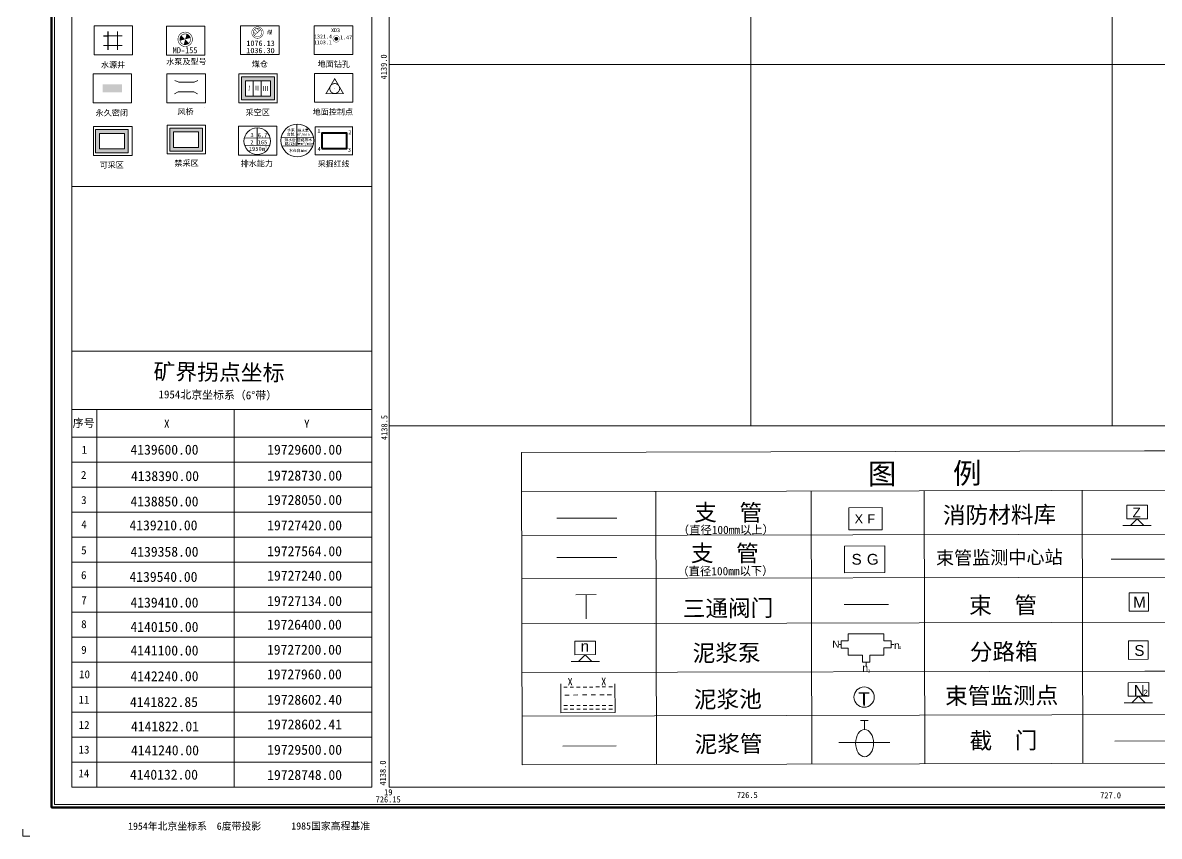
# Model space of a CAD drawing. Header units: inches. Extents: x 19725493 to 19730068, y 4137932 to 4142732.
# Drawn here: x 19725493 to 19727065, y 4137932 to 4139058 of the extents above; entities that cross this region are included whole.
import ezdxf

# ---------------------------------------------------------------- set-up
doc = ezdxf.new("R2010")
doc.units = ezdxf.units.IN
doc.header["$MEASUREMENT"] = 0
doc.layers.get('0').update_dxf_attribs({"lineweight": 0})
for name, color, linetype, lineweight in [('2026年下半年衔接计划', 7, 'Continuous', 0), ('图形修饰', 7, 'Continuous', 0), ('经纬网', 7, 'Continuous', 0), ('防灭火', 7, 'Continuous', 5)]:
    doc.layers.add(name, color=color, linetype=linetype, lineweight=lineweight)
doc.styles.add('仿宋', font='')
doc.styles.add('仿宋_b', font='')
doc.styles.add('宋体', font='')
doc.styles.add('宋体_b', font='')
doc.styles.add('黑体', font='')
doc.styles.get('仿宋').set_extended_font_data('仿宋')
doc.styles.get('仿宋_b').set_extended_font_data('仿宋', bold=True)
doc.styles.get('宋体').set_extended_font_data('宋体')
doc.styles.get('宋体_b').set_extended_font_data('宋体', bold=True)
doc.styles.get('黑体').set_extended_font_data('黑体')

# ---------------------------------------------------------------- blocks, each defined once
blk = doc.blocks.new('永久密闭_1')
blk.add_hatch(color=7).paths.add_polyline_path([(-5.5, 13.3), (5.6, 13.3), (5.6, -13.3), (-5.5, -13.3)], flags=17)
blk = doc.blocks.new('水井')
at = {"color": 0, "const_width": 1.58}
for points in [[(-13.1, 6.6), (13.1, 6.6)], [(-13.1, 6.6), (13.1, 6.6)], [(-6.6, 13.1), (-6.6, -13.1)], [(6.6, 13.1), (6.6, -13.1)], [(-13.1, -6.6), (13.1, -6.6)]]:
    blk.add_lwpolyline(points, dxfattribs=at)
blk = doc.blocks.new('中央水仓水泵')
for points in [[(0, 0), (-5.3, 5.3), (-6.5, 3.8), (-7.2, 1.9), (-7.5, 0), (-7.2, -1.9)], [(0, 0), (-1.9, -7.2), (0, -7.5), (1.9, -7.2), (3.8, -6.5), (5.3, -5.3)], [(1.9, 7.2), (0, 0), (7.2, 1.9), (6.5, 3.8), (5.3, 5.3), (3.8, 6.5)]]:
    blk.add_hatch(color=0).paths.add_polyline_path(points, flags=17)
at = {"color": 0, "const_width": 0.75}
for points in [[(10, 0), (9.7, 2.6), (8.7, 5), (7.1, 7.1), (5, 8.7), (2.6, 9.7), (0, 10), (-2.6, 9.7), (-5, 8.7), (-7.1, 7.1), (-8.7, 5), (-9.7, 2.6), (-10, 0), (-9.7, -2.6), (-8.7, -5), (-7.1, -7.1), (-5, -8.7), (-2.6, -9.7), (0, -10), (2.6, -9.7), (5, -8.7), (7.1, -7.1), (8.7, -5), (9.7, -2.6), (10, 0)], [(7.5, 0), (7.2, 1.9), (6.5, 3.8), (5.3, 5.3), (3.8, 6.5), (1.9, 7.2), (0, 7.5), (-1.9, 7.2), (-3.8, 6.5), (-5.3, 5.3), (-6.5, 3.8), (-7.2, 1.9), (-7.5, 0), (-7.2, -1.9), (-6.5, -3.8), (-5.3, -5.3), (-3.8, -6.5), (-1.9, -7.2), (0, -7.5), (1.9, -7.2), (3.8, -6.5), (5.3, -5.3), (6.5, -3.8), (7.2, -1.9), (7.5, 0)]]:
    blk.add_lwpolyline(points, dxfattribs=at)
blk = doc.blocks.new('控制点')
blk.add_hatch(color=0).paths.add_polyline_path([(0.4, 0), (0.4, 0.1), (0.3, 0.2), (0.3, 0.3), (0.2, 0.3), (0.1, 0.4), (0, 0.4), (-0.1, 0.4), (-0.2, 0.3), (-0.3, 0.3), (-0.3, 0.2), (-0.4, 0.1), (-0.4, 0), (-0.4, -0.1), (-0.3, -0.2), (-0.3, -0.3), (-0.2, -0.3), (-0.1, -0.4), (0, -0.4), (0.1, -0.4), (0.2, -0.3), (0.3, -0.3), (0.3, -0.2), (0.4, -0.1)], flags=17)
at = {"color": 0, "const_width": 1.2}
for points in [[(-12, -7.1), (12, -7.1), (0, 13.6), (-12, -7.1)], [(6.9, 0), (6.6, 1.8), (5.9, 3.4), (4.9, 4.9), (3.4, 5.9), (1.8, 6.6), (0, 6.9), (-1.8, 6.6), (-3.4, 5.9), (-4.9, 4.9), (-5.9, 3.4), (-6.6, 1.8), (-6.9, 0), (-6.6, -1.8), (-5.9, -3.4), (-4.9, -4.9), (-3.4, -5.9), (-1.8, -6.6), (0, -6.9), (1.8, -6.6), (3.4, -5.9), (4.9, -4.9), (5.9, -3.4), (6.6, -1.8), (6.9, 0)]]:
    blk.add_lwpolyline(points, dxfattribs=at)
blk = doc.blocks.new('圆形暗竖井')
at = {"color": 0, "const_width": 0.6}
for points in [[(8, 0), (7.7, 2.1), (6.9, 4), (5.7, 5.7), (4, 6.9), (2.1, 7.7), (0, 8), (-2.1, 7.7), (-4, 6.9), (-5.7, 5.7), (-6.9, 4), (-7.7, 2.1), (-8, 0), (-7.7, -2.1), (-6.9, -4), (-5.7, -5.7), (-4, -6.9), (-2.1, -7.7), (0, -8), (2.1, -7.7), (4, -6.9), (5.7, -5.7), (6.9, -4), (7.7, -2.1), (8, 0)], [(6, 0), (5.8, 1.6), (5.2, 3), (4.2, 4.2), (3, 5.2), (1.6, 5.8), (0, 6), (-1.6, 5.8), (-3, 5.2), (-4.2, 4.2), (-5.2, 3), (-5.8, 1.6), (-6, 0), (-5.8, -1.6), (-5.2, -3), (-4.2, -4.2), (-3, -5.2), (-1.6, -5.8), (0, -6), (1.6, -5.8), (3, -5.2), (4.2, -4.2), (5.2, -3), (5.8, -1.6), (6, 0)], [(-5.6, 0.8), (-2.4, -2.4)], [(-4.2, -4.2), (4.2, 4.2)], [(-4.2, 4.2), (0, 0)], [(-0.8, 5.6), (2.4, 2.4)], [(-0.8, 5.6), (2.4, 2.4)]]:
    blk.add_lwpolyline(points, dxfattribs=at)
blk = doc.blocks.new('见煤钻孔')
blk.add_hatch(color=0).paths.add_polyline_path([(2.7, 0), (2.6, 0.7), (2.3, 1.3), (1.9, 1.9), (1.3, 2.3), (0.7, 2.6), (0, 2.7), (-0.7, 2.6), (-1.3, 2.3), (-1.9, 1.9), (-2.3, 1.3), (-2.6, 0.7), (-2.7, 0), (-2.6, -0.7), (-2.3, -1.3), (-1.9, -1.9), (-1.3, -2.3), (-0.7, -2.6), (0, -2.7), (0.7, -2.6), (1.3, -2.3), (1.9, -1.9), (2.3, -1.3), (2.6, -0.7)], flags=17)
at = {"color": 0, "const_width": 0.399}
blk.add_lwpolyline([(4.7, 0), (4.5, 1.2), (4, 2.3), (3.3, 3.3), (2.3, 4), (1.2, 4.5), (0, 4.7), (-1.2, 4.5), (-2.3, 4), (-3.3, 3.3), (-4, 2.3), (-4.5, 1.2), (-4.7, 0), (-4.5, -1.2), (-4, -2.3), (-3.3, -3.3), (-2.3, -4), (-1.2, -4.5), (0, -4.7), (1.2, -4.5), (2.3, -4), (3.3, -3.3), (4, -2.3), (4.5, -1.2), (4.7, 0)], dxfattribs=at)

msp = doc.modelspace()

# ---------------------------------------------------------------- hatches: boundary and pattern name
at = {"layer": '图形修饰', "true_color": 0xe24c6c}
h = msp.add_hatch(color=13, dxfattribs=at)
h.paths.add_polyline_path([(19725841, 4138982.9), (19725795.8, 4138982.9), (19725795.8, 4138951), (19725841, 4138951)], flags=17)
h.paths.add_polyline_path([(19725801.1, 4138977.6), (19725835.7, 4138977.6), (19725835.7, 4138956.3), (19725801.1, 4138956.3)], flags=0)
at = {"layer": '图形修饰', "true_color": 0x4ed83c}
h = msp.add_hatch(color=93, dxfattribs=at)
h.paths.add_polyline_path([(19725639, 4138909.9), (19725593.8, 4138909.9), (19725593.8, 4138878), (19725639, 4138878)], flags=17)
h.paths.add_polyline_path([(19725599.1, 4138904.6), (19725633.6, 4138904.6), (19725633.6, 4138883.3), (19725599.1, 4138883.3)], flags=0)
at = {"layer": '图形修饰', "true_color": 0xf63737}
h = msp.add_hatch(color=20, dxfattribs=at)
h.paths.add_polyline_path([(19725741.6, 4138912), (19725696.4, 4138912), (19725696.4, 4138880.1), (19725741.6, 4138880.1)], flags=17)
h.paths.add_polyline_path([(19725701.7, 4138906.7), (19725736.2, 4138906.7), (19725736.2, 4138885.4), (19725701.7, 4138885.4)], flags=0)

# ---------------------------------------------------------------- linework, layer by layer
at = {"linetype": 'Continuous', "flags": 128}
msp.add_lwpolyline([(19725560.8, 4139653), (19725975.8, 4139653), (19725975.8, 4138831), (19725560.8, 4138831), (19725560.8, 4139653)], dxfattribs=at)
at = {"layer": '2026年下半年衔接计划', "lineweight": 5, "flags": 128}
msp.add_lwpolyline([(19725949.2, 4138874.9), (19725949.2, 4138913.7), (19725949.4, 4138913.7), (19725897.6, 4138913.7), (19725897.6, 4138874.9), (19725897.6, 4138874.9), (19725949.4, 4138874.9)], dxfattribs=at)
at = {"layer": '2026年下半年衔接计划', "color": 1, "lineweight": 40, "true_color": 0xff0000, "flags": 128}
msp.add_lwpolyline([(19725906.5, 4138884), (19725941.2, 4138884), (19725941.2, 4138905.1), (19725906.5, 4138905.1), (19725906.5, 4138884)], dxfattribs=at)
at = {"layer": '图形修饰', "lineweight": 5}
for p, q in [((19725560.8, 4142500), (19725560.8, 4138000)), ((19725975.8, 4138000), (19725975.8, 4142500)), ((19725560.8, 4138853), (19725560.8, 4139459.5)), ((19725560.8, 4139459.5), (19725560.8, 4138657.5)), ((19725795.8, 4138986.9), (19725795.8, 4138986.9)), ((19725841, 4138982.9), (19725795.8, 4138982.9)), ((19725795.8, 4138982.9), (19725795.8, 4138951)), ((19725801.1, 4138977.6), (19725801.1, 4138956.3)), ((19725835.7, 4138977.6), (19725801.1, 4138977.6)), ((19725811.5, 4138956.3), (19725811.5, 4138977.6)), ((19725822.7, 4138956.3), (19725822.7, 4138977.6)), ((19725835.7, 4138956.3), (19725835.7, 4138977.6)), ((19725841, 4138951), (19725841, 4138982.9)), ((19725791.8, 4138951), (19725791.8, 4138951)), ((19725841, 4138951), (19725795.8, 4138951)), ((19725795.8, 4138947), (19725795.8, 4138947)), ((19725835.7, 4138956.3), (19725801.1, 4138956.3)), ((19725744.7, 4138940.6), (19725744.7, 4138940.6)), ((19725791.4, 4138914.6), (19725791.4, 4138877.1)), ((19725841.4, 4138914.6), (19725791.4, 4138914.6)), ((19725593.8, 4138909.9), (19725593.8, 4138878)), ((19725639, 4138909.9), (19725593.8, 4138909.9)), ((19725599.1, 4138904.6), (19725599.1, 4138883.3)), ((19725633.6, 4138904.6), (19725599.1, 4138904.6)), ((19725633.6, 4138883.3), (19725633.6, 4138904.6)), ((19725639, 4138878), (19725639, 4138909.9)), ((19725741.6, 4138912), (19725696.4, 4138912)), ((19725696.4, 4138912), (19725696.4, 4138880.1)), ((19725701.7, 4138906.7), (19725701.7, 4138885.4)), ((19725736.2, 4138906.7), (19725701.7, 4138906.7)), ((19725736.2, 4138885.4), (19725736.2, 4138906.7)), ((19725741.6, 4138880.1), (19725741.6, 4138912)), ((19725633.6, 4138883.3), (19725599.1, 4138883.3)), ((19725736.2, 4138885.4), (19725701.7, 4138885.4)), ((19725639, 4138878), (19725593.8, 4138878)), ((19725741.6, 4138880.1), (19725696.4, 4138880.1)), ((19725975.8, 4138522.8), (19725560.9, 4138522.8)), ((19725595.4, 4138000), (19725595.4, 4138522.8)), ((19725785.6, 4138522.8), (19725785.6, 4138000)), ((19725975.8, 4138484.1), (19725560.9, 4138484.1)), ((19725975.8, 4138449.5), (19725560.9, 4138449.5)), ((19725975.8, 4138415), (19725560.9, 4138415)), ((19725975.8, 4138380.4), (19725560.9, 4138380.4)), ((19725975.8, 4138345.8), (19725560.9, 4138345.8)), ((19725975.8, 4138311.2), (19725560.9, 4138311.2)), ((19725975.8, 4138276.6), (19725560.9, 4138276.6)), ((19725975.8, 4138242.1), (19725560.9, 4138242.1)), ((19725975.8, 4138207.5), (19725560.9, 4138207.5)), ((19725975.8, 4138172.9), (19725560.9, 4138172.9)), ((19725975.8, 4138138.3), (19725560.9, 4138138.3)), ((19725975.8, 4138103.7), (19725560.9, 4138103.7)), ((19725975.8, 4138069.2), (19725560.9, 4138069.2)), ((19725975.8, 4138034.6), (19725560.9, 4138034.6)), ((19725560.8, 4138000), (19725975.8, 4138000)), ((19725975.8, 4138000), (19725560.9, 4138000)), ((19725999.8, 4138000), (19730000, 4138000))]:
    msp.add_line(p, q, dxfattribs=at)
at = {"layer": '图形修饰', "linetype": 'Continuous', "lineweight": 5}
msp.add_line((19725692.9, 4138468.6), (19725692.9, 4138468.6), dxfattribs=at)
at = {"layer": '图形修饰', "color": 7, "linetype": 'Continuous', "lineweight": 0}
for p in [(19725493, 4137942), (19725503, 4137932)]:
    msp.add_line(p, (19725493, 4137932), dxfattribs=at)
at = {"layer": '图形修饰', "color": 7, "lineweight": 50, "flags": 128}
msp.add_lwpolyline([(19730028, 4137972), (19730028, 4142528), (19725533, 4142528), (19725533, 4137972), (19725533, 4137972), (19730028, 4137972)], dxfattribs=at)
at = {"layer": '图形修饰', "color": 7, "lineweight": 20, "flags": 128}
msp.add_lwpolyline([(19730024, 4137976), (19730024, 4142524), (19730024, 4142524), (19725537, 4142524), (19725537, 4137976), (19730024, 4137976)], dxfattribs=at)
at = {"layer": '图形修饰', "lineweight": 5, "flags": 128}
for points in [[(19725999.8, 4138000), (19725999.8, 4142500)], [(19725644.9, 4139013.6), (19725591.7, 4139013.6), (19725591.7, 4139013.6), (19725591.7, 4139053.5), (19725644.9, 4139053.5), (19725644.9, 4139053.5), (19725644.9, 4139013.6)], [(19725744.9, 4139053), (19725744.9, 4139013.1), (19725691.7, 4139013.1), (19725691.7, 4139013.1), (19725691.7, 4139053), (19725744.9, 4139053)], [(19725794.4, 4139053.6), (19725847.6, 4139053.6), (19725847.6, 4139053.6), (19725847.6, 4139013.7), (19725847.6, 4139013.7), (19725794.4, 4139013.7), (19725794.4, 4139013.7), (19725794.4, 4139053.6)], [(19725896.3, 4139053.6), (19725949.5, 4139053.6), (19725949.5, 4139053.6), (19725949.5, 4139013.7), (19725949.5, 4139013.7), (19725896.3, 4139013.7), (19725896.3, 4139013.7), (19725896.3, 4139053.6)], [(19725643.6, 4138987.1), (19725643.6, 4138947.2), (19725590.4, 4138947.2), (19725590.4, 4138947.2), (19725590.4, 4138987.1), (19725643.6, 4138987.1)], [(19725745.6, 4138947.2), (19725692.4, 4138947.2), (19725692.4, 4138947.2), (19725692.4, 4138987.1), (19725745.6, 4138987.1), (19725745.6, 4138987.1), (19725745.6, 4138947.2)], [(19725845, 4138947), (19725845, 4138986.9), (19725845.2, 4138986.9), (19725792, 4138986.9), (19725792, 4138947), (19725792, 4138947), (19725845.2, 4138947)], [(19725949.5, 4138947.7), (19725949.5, 4138987.6), (19725949.7, 4138987.6), (19725896.5, 4138987.6), (19725896.5, 4138947.7), (19725896.5, 4138947.7), (19725949.7, 4138947.7)], [(19725591, 4138914.2), (19725644.2, 4138914.2), (19725644.2, 4138914.2), (19725644.2, 4138874.3), (19725644.2, 4138874.3), (19725591, 4138874.3), (19725591, 4138874.3), (19725591, 4138914.2)], [(19725745.9, 4138876.4), (19725692.7, 4138876.4), (19725692.7, 4138876.4), (19725692.7, 4138916.3), (19725745.9, 4138916.3), (19725745.9, 4138916.3), (19725745.9, 4138876.4)], [(19725791.4, 4138914.6), (19725844.6, 4138914.6), (19725844.6, 4138914.6), (19725844.6, 4138874.7), (19725844.6, 4138874.7), (19725791.4, 4138874.7), (19725791.4, 4138874.7), (19725791.4, 4138914.6)], [(19725975.8, 4138603.1), (19725560.9, 4138603.1), (19725975.8, 4138603.1), (19725975.8, 4138603.1), (19725975.8, 4138000), (19725975.8, 4138000), (19725560.9, 4138000), (19725560.9, 4138000), (19725560.9, 4138603.1)]]:
    msp.add_lwpolyline(points, dxfattribs=at)
at = {"layer": '图形修饰', "lineweight": 9, "flags": 128}
for points in [[(19725735.4, 4138978.1), (19725730.1, 4138975.4), (19725708.8, 4138975.4), (19725703.5, 4138978.1)], [(19725734.8, 4138959.4), (19725729.5, 4138962.1), (19725708.2, 4138962), (19725702.9, 4138959.4)]]:
    msp.add_lwpolyline(points, dxfattribs=at)
at = {"layer": '图形修饰', "color": 7, "lineweight": 0, "flags": 128}
for points in [[(19725872.3, 4138887.3), (19725872.2, 4138917.5)], [(19725799.5, 4138898.4), (19725835.3, 4138898.2)], [(19725817.3, 4138888.2), (19725817.3, 4138912.4)], [(19725850.5, 4138898.7), (19725894.9, 4138899.6)], [(19725799.9, 4138888.1), (19725834.9, 4138888.3)], [(19725851.6, 4138887.1), (19725894.1, 4138887.4)]]:
    msp.add_lwpolyline(points, dxfattribs=at)
at = {"layer": '图形修饰', "color": 7, "lineweight": 0}
for centre, radius in [((19725872.8, 4138894.9), 22.6), ((19725817.4, 4138894), 18.4)]:
    msp.add_circle(centre, radius, dxfattribs=at)
at = {"layer": '经纬网', "color": 18, "lineweight": 9, "true_color": 0x260000, "flags": 128}
for points in [[(19726500, 4139000), (19726500, 4142500)], [(19727000, 4139000), (19727000, 4142500)], [(19726499.9, 4139000), (19726499.9, 4141500)], [(19726500, 4139000), (19726500, 4140500)], [(19725999.8, 4139000), (19730000, 4139000)]]:
    msp.add_lwpolyline(points, dxfattribs=at)
at = {"layer": '防灭火', "linetype": 'Continuous'}
for p, q in [((19726499.9, 4139000), (19726499.9, 4138500)), ((19727000, 4139000), (19727000, 4138500)), ((19727500.1, 4138500), (19725999.8, 4138500))]:
    msp.add_line(p, q, dxfattribs=at)
at = {"layer": '防灭火', "linetype": 'Continuous', "lineweight": 9}
for p, q in [((19726182.7, 4138463.2), (19726183.7, 4138031.1)), ((19726182.8, 4138408.6), (19727315.7, 4138411.3)), ((19726368.8, 4138409), (19726369.7, 4138031.5)), ((19726583.3, 4138409.6), (19726584.2, 4138032)), ((19726739.8, 4138409.9), (19726740.6, 4138032.4)), ((19726958.4, 4138410.4), (19726959.3, 4138032.9)), ((19726183, 4138348.1), (19727315.8, 4138350.8)), ((19726183.1, 4138288.7), (19727316, 4138291.3)), ((19726183.3, 4138226), (19727316.1, 4138228.7)), ((19726183.6, 4138098.4), (19727316.4, 4138101.1)), ((19726183.7, 4138031.1), (19727316.6, 4138033.8))]:
    msp.add_line(p, q, dxfattribs=at)
at = {"layer": '防灭火', "color": 7, "linetype": 'Continuous', "lineweight": 9}
for p, q in [((19727044.4, 4138465.2), (19727315.5, 4138465.9)), ((19726258.2, 4138266.3), (19726285.9, 4138266.4)), ((19726272.1, 4138266.4), (19726272.2, 4138233.1)), ((19727045.1, 4138160.6), (19727316.3, 4138161.2))]:
    msp.add_line(p, q, dxfattribs=at)
at = {"layer": '防灭火', "color": 1, "linetype": 'Continuous', "lineweight": 9, "true_color": 0xff0000}
for p, q in [((19726635.5, 4138386.7), (19726681.7, 4138386.8)), ((19726635.6, 4138355.9), (19726635.5, 4138386.7)), ((19726681.7, 4138386.8), (19726681.8, 4138356)), ((19726681.8, 4138356), (19726635.6, 4138355.9)), ((19726629.8, 4138333.7), (19726685.2, 4138333.9)), ((19726629.8, 4138296.8), (19726629.8, 4138333.7)), ((19726685.2, 4138333.9), (19726685.3, 4138296.9)), ((19726685.3, 4138296.9), (19726629.8, 4138296.8))]:
    msp.add_line(p, q, dxfattribs=at)
at = {"layer": '防灭火', "color": 36, "linetype": 'Continuous', "lineweight": 9, "true_color": 0x7f3f00}
msp.add_line((19726231.5, 4138372.1), (19726314.7, 4138372.3), dxfattribs=at)
at = {"layer": '防灭火', "color": 3, "linetype": 'Continuous', "lineweight": 9, "true_color": 0x00ff00}
for p, q in [((19727034.3, 4138371.4), (19727025, 4138362.1)), ((19727034.3, 4138371.4), (19727043.6, 4138362.1)), ((19727014.7, 4138362.1), (19727053.9, 4138362.2)), ((19726998.3, 4138315.3), (19727072.2, 4138315.5))]:
    msp.add_line(p, q, dxfattribs=at)
at = {"layer": '防灭火', "color": 5, "linetype": 'Continuous', "lineweight": 9, "true_color": 0x0000ff}
for p, q in [((19726231.6, 4138317.7), (19726314.8, 4138317.9)), ((19726271, 4138183.3), (19726261.7, 4138174.1)), ((19726271, 4138183.3), (19726280.3, 4138174.1)), ((19726251.4, 4138174), (19726290.7, 4138174.1)), ((19726237.4, 4138102.9), (19726237.3, 4138142.9)), ((19726241.2, 4138138.4), (19726246.2, 4138138.5)), ((19726250, 4138138.5), (19726254.9, 4138138.5)), ((19726259, 4138138.5), (19726264, 4138138.5)), ((19726268, 4138138.5), (19726273, 4138138.5)), ((19726276.7, 4138138.5), (19726281.7, 4138138.5)), ((19726285.6, 4138138.6), (19726290.6, 4138138.6)), ((19726294.2, 4138138.6), (19726299.1, 4138138.6)), ((19726303.5, 4138138.6), (19726308.5, 4138138.6)), ((19726312.2, 4138103.1), (19726312.1, 4138143)), ((19726241.5, 4138112.8), (19726246.4, 4138112.8)), ((19726243, 4138127.5), (19726249, 4138127.5)), ((19726250.2, 4138112.8), (19726255.2, 4138112.8)), ((19726254.9, 4138127.5), (19726260.9, 4138127.6)), ((19726259.2, 4138112.8), (19726264.2, 4138112.8)), ((19726267.1, 4138127.6), (19726273.1, 4138127.6)), ((19726268.2, 4138112.8), (19726273.2, 4138112.9)), ((19726276.9, 4138112.9), (19726281.9, 4138112.9)), ((19726279.1, 4138127.6), (19726285.1, 4138127.6)), ((19726285.8, 4138112.9), (19726290.8, 4138112.9)), ((19726291.2, 4138127.6), (19726297.2, 4138127.6)), ((19726294.4, 4138112.9), (19726299.4, 4138112.9)), ((19726301.2, 4138127.7), (19726307.1, 4138127.7)), ((19726303.7, 4138112.9), (19726308.7, 4138112.9)), ((19726237.4, 4138102.9), (19726312.2, 4138103.1)), ((19726241.5, 4138107.7), (19726246.5, 4138107.7)), ((19726250.2, 4138107.7), (19726255.2, 4138107.7)), ((19726259.2, 4138107.7), (19726264.2, 4138107.8)), ((19726268.2, 4138107.8), (19726273.2, 4138107.8)), ((19726277, 4138107.8), (19726282, 4138107.8)), ((19726285.8, 4138107.8), (19726290.8, 4138107.8)), ((19726294.4, 4138107.8), (19726299.4, 4138107.8)), ((19726303.7, 4138107.9), (19726308.7, 4138107.9))]:
    msp.add_line(p, q, dxfattribs=at)
at = {"layer": '防灭火', "color": 200, "linetype": 'Continuous', "lineweight": 9, "true_color": 0xbf00ff}
for p, q in [((19726629.1, 4138252.7), (19726690.5, 4138252.8)), ((19726634.7, 4138212.2), (19726684, 4138212.3)), ((19726634.8, 4138202.4), (19726634.7, 4138212.2)), ((19726684, 4138212.3), (19726684, 4138202.5)), ((19726624.9, 4138197.4), (19726622.2, 4138197.4)), ((19726624.9, 4138202.3), (19726634.8, 4138202.4)), ((19726624.9, 4138192.5), (19726624.9, 4138202.3)), ((19726634.8, 4138192.5), (19726624.9, 4138192.5)), ((19726634.8, 4138182.7), (19726634.8, 4138192.5)), ((19726684, 4138202.5), (19726693.9, 4138202.5)), ((19726693.9, 4138192.7), (19726684.1, 4138192.6)), ((19726684.1, 4138192.6), (19726684.1, 4138182.8)), ((19726693.9, 4138202.5), (19726693.9, 4138192.7)), ((19726693.9, 4138197.6), (19726697.9, 4138197.6)), ((19726654.5, 4138182.7), (19726634.8, 4138182.7)), ((19726654.5, 4138172.9), (19726654.5, 4138182.7)), ((19726684.1, 4138182.8), (19726664.4, 4138182.7)), ((19726664.4, 4138182.7), (19726664.4, 4138172.9)), ((19726664.4, 4138172.9), (19726654.5, 4138172.9)), ((19726659.5, 4138172.9), (19726659.5, 4138167.5)), ((19726651.7, 4138092.4), (19726662.5, 4138092.4)), ((19726657.1, 4138092.4), (19726657.2, 4138079.5)), ((19726621.7, 4138061.7), (19726692.2, 4138061.8))]:
    msp.add_line(p, q, dxfattribs=at)
at = {"layer": '防灭火', "color": 30, "linetype": 'Continuous', "lineweight": 9, "true_color": 0xff7f00}
for p, q in [((19727016.5, 4138116.5), (19727055.7, 4138116.6)), ((19727036.1, 4138125.8), (19727026.8, 4138116.5)), ((19727036.1, 4138125.8), (19727045.4, 4138116.6)), ((19727003.5, 4138063.8), (19727077.4, 4138063.9))]:
    msp.add_line(p, q, dxfattribs=at)
at = {"layer": '防灭火', "color": 2, "linetype": 'Continuous', "lineweight": 9, "true_color": 0xffff00}
msp.add_line((19726239.9, 4138056.9), (19726313.8, 4138057.1), dxfattribs=at)
at = {"layer": '防灭火', "linetype": 'Continuous', "lineweight": 9, "flags": 128}
for points in [[(19726182.7, 4138463.2), (19727044.4, 4138465.2)], [(19727045.1, 4138160.6), (19726183.4, 4138158.6)]]:
    msp.add_lwpolyline(points, dxfattribs=at)
at = {"layer": '防灭火', "color": 3, "linetype": 'Continuous', "lineweight": 9, "true_color": 0x00ff00, "flags": 128}
msp.add_lwpolyline([(19727020, 4138390.1), (19727048.5, 4138390.2), (19727048.5, 4138371.4), (19727020, 4138371.3), (19727020, 4138390.1)], dxfattribs=at)
at = {"layer": '防灭火', "color": 1, "linetype": 'Continuous', "lineweight": 9, "true_color": 0xff0000, "flags": 128}
for points in [[(19727023.3, 4138269), (19727050.2, 4138269.1), (19727050.2, 4138243.6), (19727023.3, 4138243.5), (19727023.3, 4138269)], [(19727022.5, 4138202.3), (19727049.4, 4138202.4), (19727049.4, 4138176.9), (19727022.6, 4138176.8), (19727022.5, 4138202.3)]]:
    msp.add_lwpolyline(points, dxfattribs=at)
at = {"layer": '防灭火', "color": 5, "linetype": 'Continuous', "lineweight": 9, "true_color": 0x0000ff, "flags": 128}
msp.add_lwpolyline([(19726256.7, 4138202.1), (19726285.2, 4138202.1), (19726285.2, 4138183.4), (19726256.8, 4138183.3), (19726256.7, 4138202.1)], dxfattribs=at)
at = {"layer": '防灭火', "color": 30, "linetype": 'Continuous', "lineweight": 9, "true_color": 0xff7f00, "flags": 128}
msp.add_lwpolyline([(19727021.8, 4138144.5), (19727050.3, 4138144.6), (19727050.3, 4138125.8), (19727021.8, 4138125.8), (19727021.8, 4138144.5)], dxfattribs=at)
at = {"layer": '防灭火', "color": 6, "linetype": 'Continuous', "lineweight": 9, "true_color": 0xff00ff, "flags": 128}
msp.add_lwpolyline([(19726670.7, 4138124.6, -1), (19726642.7, 4138124.6, -1), (19726670.7, 4138124.6)], format="xyb", dxfattribs=at)
at = {"layer": '防灭火', "color": 200, "linetype": 'Continuous', "lineweight": 9, "true_color": 0xbf00ff}
msp.add_ellipse((19726657.4, 4138060.9), major_axis=(0, -18.8), ratio=0.658537, dxfattribs=at)

# ---------------------------------------------------------------- block references
at = {"layer": '图形修饰', "color": 7}
for name, p, rotation in [('水井', (19725617.5, 4139033), 0.2291683109335738), ('永久密闭_1', (19725616.9, 4138967.1), 89.99999999555556)]:
    msp.add_blockref(name, p, dxfattribs=dict(at, rotation=rotation))
at = {"layer": '图形修饰'}
msp.add_blockref('中央水仓水泵', (19725717.7, 4139034.9), dxfattribs=at)
for name, p, rotation in [('圆形暗竖井', (19725817.7, 4139044.2), 358.1786111065555), ('见煤钻孔', (19725926.7, 4139035.6), 0.0666028775736552)]:
    msp.add_blockref(name, p, dxfattribs=dict(at, rotation=rotation))
at = {"layer": '图形修饰', "color": 1, "true_color": 0xff0000, "rotation": 359.8400863260305}
msp.add_blockref('控制点', (19725924.5, 4138966.8), dxfattribs=at)

# ---------------------------------------------------------------- texts
at = {"layer": '2026年下半年衔接计划', "color": 7, "style": '宋体_b'}
for s, p in [('1', (19725900.5, 4138905.1)), ('2', (19725943.2, 4138903.5)), ('4', (19725900.8, 4138880.2)), ('3', (19725942.6, 4138879.2))]:
    msp.add_text(s, height=5.61, dxfattribs=at).set_placement(p)
at = {"layer": '2026年下半年衔接计划', "color": 7, "style": '仿宋'}
msp.add_text('采掘红线', height=7.77, rotation=0.3134, dxfattribs=at).set_placement((19725901.3, 4138858.5))
at = {"layer": '图形修饰', "color": 7}
for s, height, rotation, style, p in [('煤', 5.32, 360, '黑体', (19725830.7, 4139041.9)), ('XD3', 5.32, 0.0666, '黑体', (19725919.4, 4139044.8)), ('1.47', 5.32, 0.0667, '黑体', (19725932, 4139034.9)), ('1103.1', 5.32, 0.0667, '黑体', (19725895.6, 4139028)), ('水泵及型号', 7.98, 0.3134, '仿宋', (19725691.5, 4138999.9)), ('水源井', 7.98, 0.3134, '仿宋', (19725601.2, 4138995.5)), ('煤仓', 7.98, 0.3134, '仿宋', (19725809.9, 4138996.7)), ('地面钻孔', 7.98, 359.33, '仿宋', (19725900.8, 4138996.9)), ('Ⅰ', 6.65, 359.4762, '宋体', (19725801.5, 4138964)), ('Ⅱ', 6.65, 359.4762, '宋体', (19725812.3, 4138964.1)), ('Ⅲ', 6.65, 359.4762, '宋体', (19725823.9, 4138963.5)), ('永久密闭', 7.98, 0.3134, '仿宋', (19725593.9, 4138929)), ('风桥', 7.98, 0.3134, '仿宋', (19725707, 4138930.7)), ('采空区', 7.98, 0.3134, '仿宋', (19725801.3, 4138929.8)), ('地面控制点', 7.98, 0.3134, '仿宋', (19725894, 4138930.3)), ('禁采区', 7.98, 0.3134, '仿宋', (19725702.7, 4138859.4)), ('排水能力', 7.98, 0.3134, '仿宋', (19725794.4, 4138858.8)), ('可采区', 7.98, 0.3134, '仿宋', (19725599.3, 4138856.9)), ('矿界拐点坐标  ', 22.13, 359.3833, '宋体', (19725673.8, 4138564.2)), ('1954北京坐标系（6°带）  ', 11.066, 359.3833, '宋体', (19725680.8, 4138538.1)), ('序号  ', 11.07, 359.3833, '宋体', (19725562.1, 4138498.4)), ('X', 11.1, 359.3833, '宋体', (19725688.4, 4138497.4)), ('Y', 11.1, 359.3833, '宋体', (19725882, 4138497.4)), ('1 ', 11.07, 359.3833, '宋体', (19725574.4, 4138461.4)), ('4139600.00', 13.83, 359.9997, '宋体', (19725642, 4138460.1)), ('19729600.00', 13.832, 359.9997, '宋体', (19725831.1, 4138460.1)), ('2', 11.1, 359.3833, '宋体', (19725573.5, 4138426.5)), ('4138390.00', 13.83, 359.9997, '宋体', (19725642.7, 4138423.6)), ('19728730.00', 13.832, 359.9997, '宋体', (19725831.1, 4138424.3)), ('3', 11.1, 359.3833, '宋体', (19725573.7, 4138391.8)), ('4138850.00', 13.83, 359.9997, '宋体', (19725642, 4138388.5)), ('19728050.00', 13.832, 359.9997, '宋体', (19725831.1, 4138390.6)), ('4', 11.1, 359.3833, '宋体', (19725573.9, 4138358.2)), ('4139210.00', 13.83, 359.9997, '宋体', (19725640.6, 4138355.4)), ('19727420.00', 13.832, 359.9997, '宋体', (19725831.1, 4138355.4)), ('5', 11.1, 359.3833, '宋体', (19725573.8, 4138322.3)), ('4139358.00', 13.83, 359.9997, '宋体', (19725642, 4138318.9)), ('19727564.00', 13.832, 359.9997, '宋体', (19725831.1, 4138319.6)), ('6', 11.1, 359.3833, '宋体', (19725573.6, 4138287.9)), ('4139540.00', 13.83, 359.9997, '宋体', (19725640.6, 4138284.1)), ('19727240.00', 13.832, 359.9997, '宋体', (19725831.1, 4138285.8)), ('7', 11.1, 359.3833, '宋体', (19725573.9, 4138253.2)), ('4139410.00', 13.83, 359.9997, '宋体', (19725642, 4138248.6)), ('19727134.00', 13.832, 359.9997, '宋体', (19725831.1, 4138250.7)), ('8', 11.1, 359.3833, '宋体', (19725573.8, 4138220.1)), ('4140150.00', 13.83, 359.9997, '宋体', (19725642, 4138214.9)), ('19726400.00', 13.832, 359.9997, '宋体', (19725830.8, 4138218)), ('9', 11.1, 359.3833, '宋体', (19725573.8, 4138184.5)), ('4141100.00', 13.83, 359.9997, '宋体', (19725642, 4138182.2)), ('19727200.00', 13.832, 359.9997, '宋体', (19725830.8, 4138183.3)), ('10 ', 11.07, 359.3833, '宋体', (19725570.9, 4138150.7)), ('4142240.00', 13.83, 359.9997, '宋体', (19725642, 4138146.6)), ('19727960.00', 13.832, 359.9997, '宋体', (19725830.8, 4138149.2)), ('11', 11.07, 359.3833, '宋体', (19725570.1, 4138115.6)), ('4141822.85', 13.83, 359.9997, '宋体', (19725641.3, 4138110.9)), ('19728602.40', 13.832, 359.9997, '宋体', (19725831.1, 4138114)), ('12 ', 11.07, 359.3833, '宋体', (19725570.3, 4138080.6)), ('4141822.01', 13.83, 359.9997, '宋体', (19725642.7, 4138077.1)), ('19728602.41', 13.832, 359.9997, '宋体', (19725831.1, 4138079.9)), ('13 ', 11.07, 359.3833, '宋体', (19725570.2, 4138046.5)), ('4141240.00', 13.83, 359.9997, '宋体', (19725642.7, 4138044.1)), ('19729500.00', 13.832, 359.9997, '宋体', (19725831.1, 4138044.8)), ('14', 11.07, 359.3833, '宋体', (19725570, 4138013.6)), ('4140132.00', 13.83, 359.9997, '宋体', (19725641.3, 4138010.4)), ('19728748.00', 13.832, 359.9997, '宋体', (19725831.1, 4138010))]:
    msp.add_text(s, height=height, rotation=rotation, dxfattribs=dict(at, style=style)).set_placement(p)
at = {"layer": '图形修饰', "color": 1, "true_color": 0xff0000, "style": '黑体'}
msp.add_text('1321.4', height=5.32, rotation=0.0667, dxfattribs=at).set_placement((19725895.8, 4139036.1))
at = {"layer": '图形修饰', "style": '黑体'}
for s, p in [('1076.13', (19725802.3, 4139025.7)), ('1036.30', (19725802.2, 4139015.7))]:
    msp.add_text(s, height=7.5, rotation=360, dxfattribs=at).set_placement(p)
at = {"layer": '图形修饰', "color": 7, "style": '宋体', "width": 0.969697}
msp.add_text('MD-155', height=8.25, dxfattribs=at).set_placement((19725700.4, 4139015.7))
at = {"layer": '图形修饰', "color": 7}
for s, height, style, p in [('3', 5.76, '宋体_b', (19725808, 4138899.6)), ('6.7', 5.76, '宋体_b', (19725817.9, 4138899.4)), ('排水管', 3.75, '仿宋_b', (19725854.8, 4138894.1)), ('台数', 3.75, '仿宋_b', (19725858.4, 4138901.6)), ('水泵', 3.75, '仿宋_b', (19725858.8, 4138907.6)), ('m³/min', 3.75, '宋体_b', (19725872.8, 4138901.4)), ('排水量', 3.75, '仿宋_b', (19725872.8, 4138907)), ('2', 5.76, '宋体_b', (19725807.7, 4138889.4)), ('165', 5.76, '宋体_b', (19725817.8, 4138889.5)), ('路(趟)', 3.75, '仿宋_b', (19725855.5, 4138888.4)), ('管路排水', 3.75, '仿宋_b', (19725872.3, 4138893.9)), ('量m³/min', 3.75, '仿宋_b', (19725872.4, 4138888.7)), ('1954年北京坐标系  6度带投影', 10, '黑体', (19725638.7, 4137941)), ('1985国家高程基准', 10, '黑体', (19725864.5, 4137941.3))]:
    msp.add_text(s, height=height, dxfattribs=dict(at, style=style)).set_placement(p)
at = {"layer": '图形修饰', "color": 7, "insert": (19725818, 4138883.6), "char_height": 5.76, "width": 35.399, "attachment_point": 5, "style": '宋体_b'}
msp.add_mtext('\\A1;1950m{\\H0.5x;\\S3^ ;}', dxfattribs=at)
at = {"layer": '图形修饰', "insert": (19725874, 4138880.9), "char_height": 3.75, "width": 39.504, "attachment_point": 5, "style": '宋体_b'}
msp.add_mtext('\\A1;水仓容量m{\\H0.5x;\\S3^ ;}', dxfattribs=at)
at = {"layer": '经纬网', "color": 7, "style": '宋体'}
for s, p in [('4139.0', (19725996.6, 4138979.4)), ('4138.5', (19725997.4, 4138480.3)), ('4138.0', (19725995.3, 4138002.2))]:
    msp.add_text(s, height=8.5, rotation=90, dxfattribs=at).set_placement(p)
for s, p in [('726.15', (19725981.1, 4137978.8)), ('19', (19725992.8, 4137988.7)), ('726.5', (19726480.7, 4137984.9)), ('727.0', (19726983.1, 4137984.4))]:
    msp.add_text(s, height=8.5, dxfattribs=at).set_placement(p)
at = {"layer": '防灭火', "color": 7, "style": '宋体'}
for s, height, rotation, p in [('支  管', 22.96, 359.8794, (19726421.7, 4138368.6)), ('消防材料库', 22.96, 0.456, (19726765.8, 4138364.9)), ('（直径100mm以上）', 11.478, 0.4366, (19726399.1, 4138349.8)), ('支  管', 22.96, 359.8794, (19726417.1, 4138312.3)), ('束管监测中心站', 18.36, 0.456, (19726756.1, 4138308)), ('（直径100mm以下）', 11.478, 0.4366, (19726398.4, 4138292.7)), ('三通阀门', 22.96, 0.456, (19726405.9, 4138235.7)), ('束  管', 22.96, 0.456, (19726802.1, 4138239.8)), ('泥浆泵', 22.96, 0.456, (19726419.6, 4138174)), ('分路箱', 22.96, 0.456, (19726803, 4138175.7)), ('泥浆池', 22.96, 0.456, (19726421.3, 4138109.8)), ('束管监测点', 22.96, 0.456, (19726768.8, 4138114.6)), ('泥浆管', 22.96, 0.456, (19726422.3, 4138048)), ('截  门', 22.96, 0.456, (19726802.6, 4138052.7))]:
    msp.add_text(s, height=height, rotation=rotation, dxfattribs=at).set_placement(p)
at = {"layer": '防灭火', "color": 5, "true_color": 0x0000ff, "style": '宋体'}
for p in [(19726246.7, 4138140.7), (19726293.1, 4138141)]:
    msp.add_text('X', height=10.3, rotation=0.9575, dxfattribs=at).set_placement(p)
at = {"layer": '防灭火', "color": 2, "true_color": 0xffff00, "insert": (19726661.8, 4138447.9), "char_height": 28.829, "width": 264.921, "attachment_point": 1, "rotation": 0.4139, "style": '宋体'}
msp.add_mtext('\\pxsm0.96,ql;\\C7;图\\C256;\\f宋体|b0|i0;\\C7;    例\\f宋体|b0|i0;\\C256;\\P', dxfattribs=at)
at = {"layer": '防灭火', "attachment_point": 1, "rotation": 0.1349, "style": '宋体'}
for s, insert, char_height, width in [('\\pxsm0.9224;\\f宋体|b0|i0;\\fArial|b0|i0;\\C5;Z\\f宋体|b0|i0;\\C256;\\P\\f宋体|b0|i0;\\P', (19727028, 4138386.9), 13.472, 13.593), ('\\pxsm0.9224;\\f宋体|b0|i0;\\fArial|b0|i0;X\\f宋体|b0|i0;\\P\\f宋体|b0|i0;\\P', (19726643.6, 4138377.5), 12.474, 12.586), ('\\pxsm0.9224;\\f宋体|b0|i0;\\fArial|b0|i0;F\\f宋体|b0|i0;\\P\\f宋体|b0|i0;\\P', (19726661.2, 4138377.5), 12.474, 12.586), ('\\pxsm0.9224;\\f宋体|b0|i0;\\fArial|b0|i0;\\C1;S\\f宋体|b0|i0;\\C256;\\P\\f宋体|b0|i0;\\P', (19726639.4, 4138322.8), 14.969, 15.104), ('\\pxsm0.9224;\\f宋体|b0|i0;\\fArial|b0|i0;\\C1;G\\f宋体|b0|i0;\\C256;\\P\\f宋体|b0|i0;\\P', (19726660.5, 4138322.8), 14.969, 16.267), ('\\pxsm0.9224;\\f宋体|b0|i0;\\fArial|b0|i0;\\C5;n\\f宋体|b0|i0;\\C256;\\P\\f宋体|b0|i0;\\P', (19726264.7, 4138202.5), 14.969, 15.104), ('\\pxsm0.9224;\\f宋体|b0|i0;\\fArial|b0|i0;\\C200;N\\C256;\\f宋体|b0|i0;\\P\\f宋体|b0|i0;\\P', (19726612.6, 4138202.9), 9.979, 10.069), ('\\pxsm0.9224;\\f宋体|b0|i0;\\fArial|b0|i0;\\C200;n\\f宋体|b0|i0;\\C256;\\P\\f宋体|b0|i0;\\P', (19726698.2, 4138201.2), 9.979, 10.069), ('\\pxsm0.9224;\\f宋体|b0|i0;\\fArial|b0|i0;\\C200;1\\f宋体|b0|i0;\\C256;\\P\\f宋体|b0|i0;\\P', (19726704.7, 4138195.1), 3.992, 4.028), ('\\pxsm0.9224;\\f宋体|b0|i0;\\fArial|b0|i0;\\C200;n\\f宋体|b0|i0;\\C256;\\P\\f宋体|b0|i0;\\P', (19726654.4, 4138170.3), 9.979, 10.069), ('\\pxsm0.9224;\\f宋体|b0|i0;\\fArial|b0|i0;\\C200;2\\f宋体|b0|i0;\\C256;\\P\\f宋体|b0|i0;\\P', (19726661.9, 4138162.8), 3.992, 4.028), ('\\pxsm0.9224;\\fArial|b0|i0;N\\f宋体|b0|i0;\\f宋体|b0|i0;\\P\\f宋体|b0|i0;\\P', (19727029.7, 4138141.4), 14.969, 15.104), ('\\pxsm0.9224;\\fArial|b0|i0;\\H8.31666528;2\\H14.9688;\\H14.9688;\\f宋体|b0|i0;\\f宋体|b0|i0;\\P\\H14.9688;\\f宋体|b0|i0;\\P', (19727042.7, 4138134.8), 14.969, 13.949)]:
    msp.add_mtext(s, dxfattribs=dict(at, insert=insert, char_height=char_height, width=width))
at = {"layer": '防灭火', "color": 1, "true_color": 0xff0000, "char_height": 14.969, "attachment_point": 1, "rotation": 0.1349, "style": '宋体'}
for s, insert, width in [('\\pxsm0.96,ql;\\fArial|b0|i0;M\\f宋体|b0|i0;\\P\\f宋体|b0|i0;\\f宋体|b0|i0;\\P', (19727028.8, 4138263.4), 17.421), ('\\pxsm0.96,ql;\\fArial|b0|i0;S\\f宋体|b0|i0;\\P\\f宋体|b0|i0;\\f宋体|b0|i0;\\P', (19727030.4, 4138196.6), 13.949)]:
    msp.add_mtext(s, dxfattribs=dict(at, insert=insert, width=width))
at = {"layer": '防灭火', "color": 6, "true_color": 0xff00ff, "insert": (19726648.5, 4138131.2), "char_height": 18.711, "width": 15.969, "attachment_point": 1, "rotation": 0.4708, "style": '宋体'}
msp.add_mtext('\\pxsm0.96,ql;\\fArial|b0|i0;T\\f宋体|b0|i0;\\P\\f宋体|b0|i0;\\f宋体|b0|i0;\\P', dxfattribs=at)

doc.saveas('drawing.dxf')
